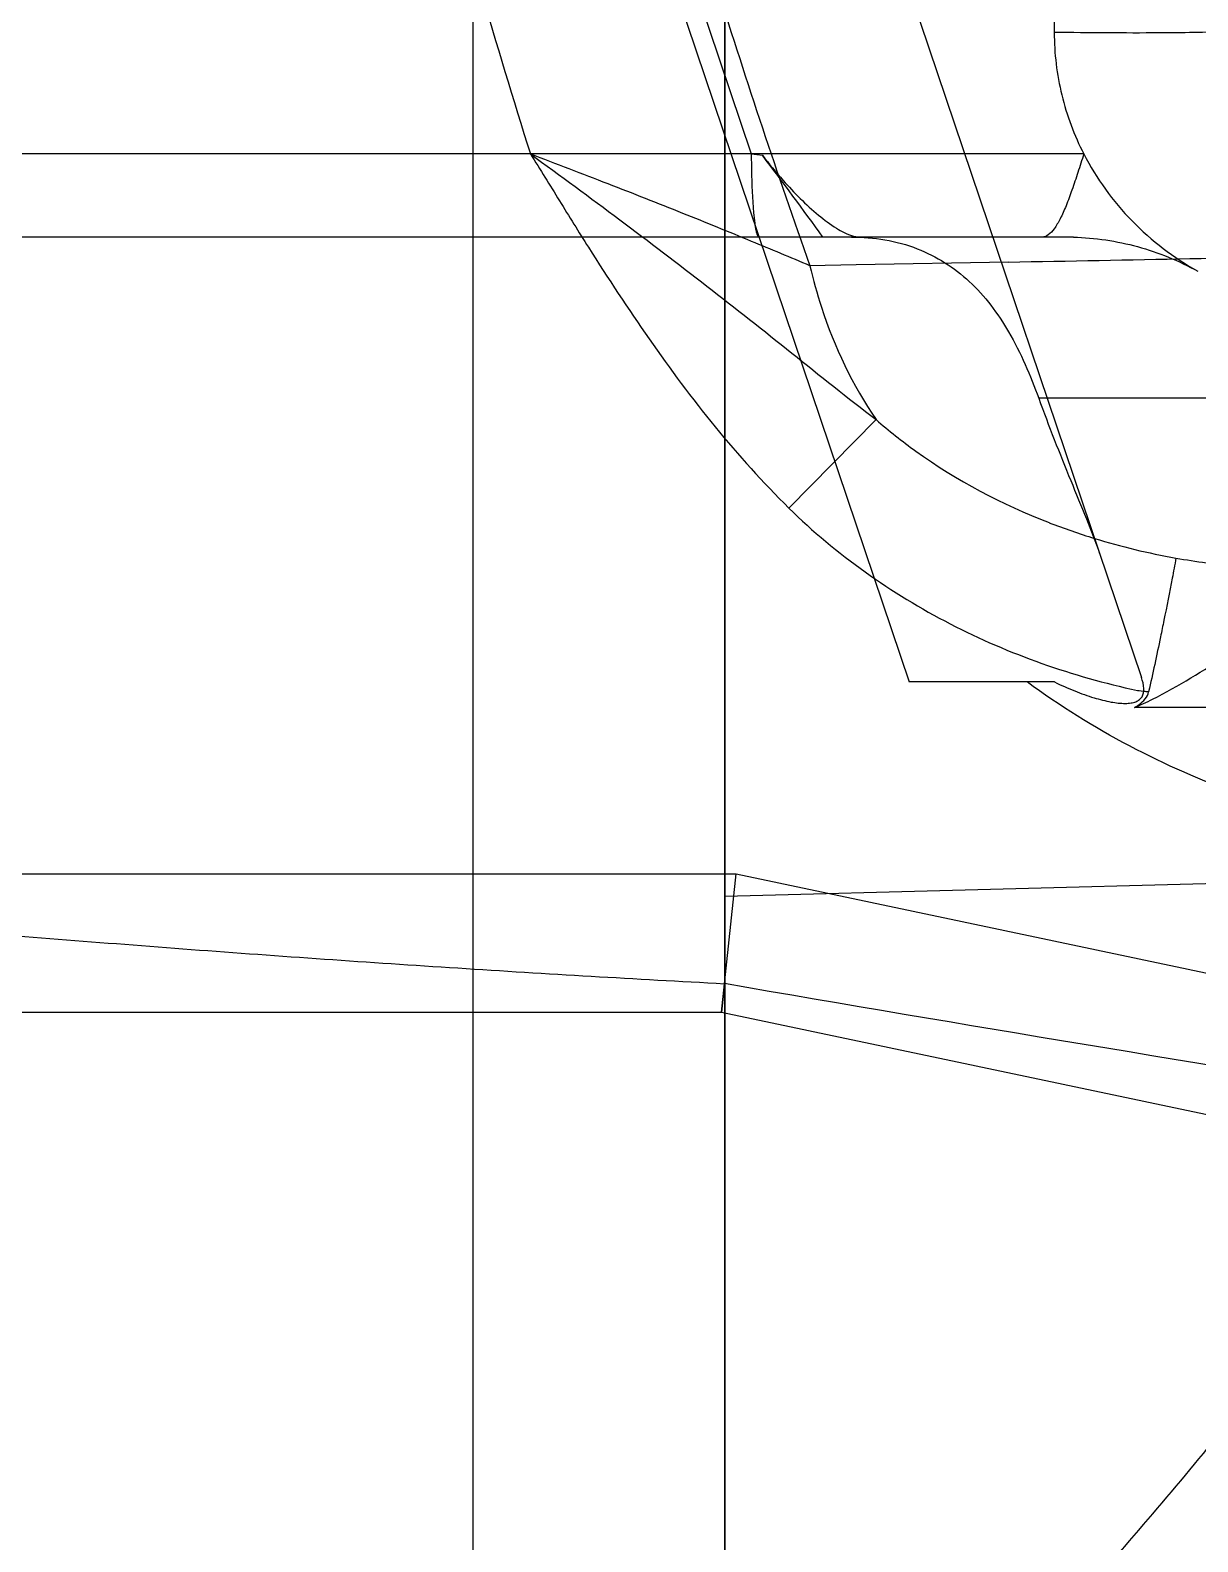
# Model space of a CAD drawing. Header units: millimetres. Extents: x 23075 to 24509, y -21593 to -20579.
# Drawn here: x 23386.69 to 23390.93, y -20872.73 to -20867.24 of the extents above; entities that cross this region are included whole.
import ezdxf

# ---------------------------------------------------------------- set-up
doc = ezdxf.new("R2010")
doc.units = ezdxf.units.MM
doc.header["$LTSCALE"] = 8
doc.layers.add('Cav-cor', color=30, linetype='Continuous')
doc.layers.add('Ru', color=8, linetype='Continuous')

# ---------------------------------------------------------------- blocks, each defined once
blk = doc.blocks.new('20160901.135302')
at = {"layer": 'Cav-cor', "color": 241}
for p, q in [((-3.62, 24.555), (-3.62, 58.1073)), ((-4.5328, 33.5944), (-4.5328, 55.4323)), ((-5.4877, 46.4881), (-2.9509, 38.9676)), ((-4.9473, 45.1056), (-3.5235, 40.8846)), ((-4.1728, 45.1056), (-2.1078, 38.9837)), ((-2.4243, 41.4876), (-2.4243, 41.326)), ((-2.317, 40.8846), (-6.512, 40.8846)), ((-3.5235, 40.8846), (-3.4829, 40.8799)), ((-2.355, 40.583), (-6.4843, 40.5831)), ((-3.1429, 40.4818), (-3.3106, 40.4788)), ((-2.59, 40.4921), (-3.1429, 40.4818)), ((-0.9061, 39.9978), (-2.4807, 39.9978)), ((-3.0706, 39.9202), (-3.3868, 39.5987)), ((-2.4238, 38.9676), (-2.9509, 38.9676)), ((0.0422, 38.8746), (-2.1333, 38.8746)), ((-11.5092, 38.2716), (-3.5788, 38.2716)), ((-3.6313, 37.7691), (-3.5788, 38.2716)), ((-3.5788, 38.2716), (-0.525, 37.626)), ((-3.6206, 37.8723), (-3.6313, 37.7691)), ((-11.5092, 37.7691), (-3.6313, 37.7691)), ((-3.6313, 37.7691), (0.0832, 36.9838))]:
    blk.add_line(p, q, dxfattribs=at)
for centre, radius, start, end in [((25.3615, 50.2033), 31.1147, 196.27276, 197.42731), ((21.5889, 49.3392), 26.429, 197.29066, 199.58807), ((-2.2941, 41.7785), 1.4902, 217.0718, 221.6155), ((-18.5128, 29.5435), 18.8258, 35.90234, 37.0255), ((-9.9682, 438.2302), 397.8065, 271.062733, 271.252225), ((-1.5647, 41.8071), 2.4256, 248.7769, 252.8912), ((-1.5381, 41.901), 2.5231, 252.9418, 259.8459), ((-1.7709, 41.7407), 2.8257, 262.8527, 263.4096), ((-1.9127, 40.5269), 1.6036, 263.4657, 263.9521), ((-2.6077, 39.9887), 1.2109, 293.0624, 296.4984)]:
    blk.add_arc(centre, radius, start, end, dxfattribs=at)
at = {"layer": 'Cav-cor', "color": 241, "extrusion": (0, 0, -1)}
blk.add_ellipse((-2.447, 38.0323), major_axis=(-8.1949, 1.3679), ratio=0.042643, start_param=4.529529, end_param=4.848971, dxfattribs=at)
at = {"layer": 'Cav-cor', "color": 241}
for points, knots in [([(-1.7915, 41.33), (-1.8753, 41.3255), (-2.0864, 41.3228), (-2.2973, 41.3243), (-2.4243, 41.326)], [0, 0, 0, 0, 0.397867, 1, 1, 1, 1]), ([(-2.4243, 41.326), (-2.4243, 41.2498), (-2.4059, 41.0967), (-2.3518, 40.9524), (-2.317, 40.8846)], [0, 0, 0, 0, 0.49998, 1, 1, 1, 1]), ([(-3.3106, 40.4783), (-3.3809, 40.5087), (-3.5346, 40.5725), (-3.7785, 40.6723), (-4.046, 40.7779), (-4.2311, 40.848), (-4.325, 40.8846)], [0, 0, 0, 0, 0.21034, 0.456652, 0.723496, 1, 1, 1, 1]), ([(-4.325, 40.8846), (-4.2162, 40.8061), (-4.0018, 40.6475), (-3.6852, 40.4072), (-3.377, 40.1627), (-3.1739, 39.9991), (-3.0707, 39.9201)], [0, 0, 0, 0, 0.254226, 0.505665, 0.753521, 1, 1, 1, 1]), ([(-4.325, 40.8846), (-4.2894, 40.8284), (-4.22, 40.7149), (-4.0798, 40.4889), (-3.8251, 40.1001), (-3.5762, 39.7849), (-3.3868, 39.5987)], [0, 0, 0, 0, 0.125088, 0.250179, 0.500341, 1, 1, 1, 1]), ([(-3.5235, 40.8846), (-3.5235, 40.865), (-3.5228, 40.7939), (-3.5201, 40.7227), (-3.5154, 40.6714)], [0, 0, 0, 0, 0.275097, 1, 1, 1, 1]), ([(-2.317, 40.8846), (-2.3241, 40.8622), (-2.338, 40.8185), (-2.359, 40.7556), (-2.3799, 40.6991), (-2.4007, 40.6516), (-2.4215, 40.6153), (-2.4423, 40.5907), (-2.4599, 40.5831), (-2.4675, 40.5831)], [0, 0, 0, 0, 0.203154, 0.397094, 0.573216, 0.724201, 0.844926, 0.934261, 1, 1, 1, 1]), ([(-2.317, 40.8846), (-2.2714, 40.7957), (-2.1523, 40.631), (-1.991, 40.5078), (-1.9038, 40.4589)], [0, 0, 0, 0, 0.49993, 1, 1, 1, 1]), ([(-3.4082, 40.7888), (-3.3683, 40.7438), (-3.3069, 40.6815), (-3.2201, 40.6163), (-3.1767, 40.5934), (-3.1558, 40.5873)], [0, 0, 0, 0, 0.554353, 0.800012, 1, 1, 1, 1]), ([(-3.5154, 40.6714), (-3.5142, 40.6589), (-3.512, 40.6373), (-3.5072, 40.6087), (-3.5034, 40.5929), (-3.4984, 40.5831), (-3.4958, 40.5831)], [0, 0, 0, 0, 0.410511, 0.718574, 0.913627, 1, 1, 1, 1]), ([(-3.1597, 40.5831), (-3.079, 40.5831), (-2.9214, 40.558), (-2.7203, 40.4296), (-2.5758, 40.2336), (-2.5107, 40.0806), (-2.4807, 39.9978)], [0, 0, 0, 0, 0.251851, 0.483857, 0.725242, 1, 1, 1, 1]), ([(-3.1558, 40.5873), (-3.1535, 40.5867), (-3.145, 40.5844), (-3.1361, 40.5831), (-3.1296, 40.5831)], [0, 0, 0, 0, 0.27227, 1, 1, 1, 1]), ([(-2.355, 40.583), (-2.2765, 40.5806), (-2.1195, 40.5572), (-1.9723, 40.4974), (-1.9038, 40.4589)], [0, 0, 0, 0, 0.500052, 1, 1, 1, 1]), ([(-3.3106, 40.4788), (-3.299, 40.428), (-3.245, 40.232), (-3.1558, 40.0452), (-3.0706, 39.9202)], [0, 0, 0, 0, 0.255943, 1, 1, 1, 1]), ([(-2.4807, 39.9978), (-2.4443, 39.8973), (-2.3865, 39.7513), (-2.3091, 39.5648), (-2.274, 39.4763), (-2.2596, 39.4337)], [0, 0, 0, 0, 0.529191, 0.777136, 1, 1, 1, 1]), ([(-3.0706, 39.9202), (-3.0246, 39.8798), (-2.8328, 39.7279), (-2.6134, 39.6124), (-2.4427, 39.5461)], [0, 0, 0, 0, 0.250708, 1, 1, 1, 1]), ([(-3.3868, 39.5987), (-3.2156, 39.4303), (-2.8164, 39.1484), (-2.3574, 38.9873), (-2.1225, 38.937)], [0, 0, 0, 0, 0.499805, 1, 1, 1, 1]), ([(-1.9829, 39.4174), (-1.9869, 39.3929), (-2.0014, 39.3177), (-2.0161, 39.2424), (-2.0263, 39.1916)], [0, 0, 0, 0, 0.323706, 1, 1, 1, 1]), ([(-1.9829, 39.4174), (-1.946, 39.4111), (-1.7972, 39.388), (-1.6463, 39.3771), (-1.5331, 39.3771)], [0, 0, 0, 0, 0.248588, 1, 1, 1, 1]), ([(-2.0263, 39.1916), (-2.0303, 39.1715), (-2.0483, 39.0849), (-2.0668, 38.9984), (-2.0817, 38.9322)], [0, 0, 0, 0, 0.232046, 1, 1, 1, 1]), ([(-2.0674, 38.905), (-1.9725, 38.9522), (-1.7981, 39.0648), (-1.6219, 39.1737), (-1.5331, 39.2221)], [0, 0, 0, 0, 0.51147, 1, 1, 1, 1]), ([(-2.4238, 38.9676), (-2.3994, 38.9559), (-2.3521, 38.935), (-2.2833, 38.9103), (-2.2221, 38.8944), (-2.1766, 38.8888), (-2.1464, 38.8907), (-2.1287, 38.895), (-2.1148, 38.9026), (-2.1012, 38.9178), (-2.097, 38.9478), (-2.1035, 38.9708), (-2.1078, 38.9837)], [0, 0, 0, 0, 0.197897, 0.37799, 0.534104, 0.660388, 0.711486, 0.754893, 0.792057, 0.826118, 0.900014, 1, 1, 1, 1]), ([(-2.1333, 38.8746), (-2.1276, 38.8781), (-2.1063, 38.8919), (-2.0839, 38.9129), (-2.0817, 38.9322)], [0, 0, 0, 0, 0.25502, 1, 1, 1, 1]), ([(-7.4893, 38.1625), (-7.1674, 38.1297), (-6.5229, 38.0723), (-5.5557, 37.9953), (-4.5884, 37.9273), (-3.9431, 37.8896), (-3.6206, 37.8723)], [0, 0, 0, 0, 0.250184, 0.500262, 0.75021, 1, 1, 1, 1]), ([(-1.0141, 37.4399), (-1.1412, 37.2051), (-1.4287, 36.7462), (-1.929, 36.0976), (-2.4823, 35.4732), (-3.075, 34.8672), (-3.7045, 34.2815), (-4.5939, 33.5224), (-5.2985, 32.9893), (-5.7816, 32.6471)], [0, 0, 0, 0, 0.117629, 0.237945, 0.36053, 0.484972, 0.611208, 0.739188, 1, 1, 1, 1]), ([(-0.5671, 37.1668), (-0.762, 36.8183), (-1.1071, 36.3169), (-1.6277, 35.6892), (-2.0497, 35.2229), (-2.4946, 34.7661), (-3.1198, 34.1681), (-3.6136, 33.741), (-3.9524, 33.4644)], [0, 0, 0, 0, 0.237607, 0.360388, 0.485283, 0.611774, 0.739757, 1, 1, 1, 1])]:
    blk.add_open_spline(points, degree=3, knots=knots, dxfattribs=at)
blk.add_open_spline([(-1.7501, 38.5588), (-2.0242, 38.6571), (-2.2876, 38.7951), (-2.5223, 38.9676)], degree=3, dxfattribs=at)

msp = doc.modelspace()

# ---------------------------------------------------------------- linework, layer by layer
at = {"layer": 'Cav-cor', "color": 241}
msp.add_line((23389.2147, -20736.8851), (23389.2147, -20996.8851), dxfattribs=at)
at = {"layer": 'Ru'}
msp.add_lwpolyline([(23461.2788, -20868.4851), (23389.2147, -20870.3851)], dxfattribs=at)

# ---------------------------------------------------------------- block references
at = {"layer": 'Cav-cor'}
msp.add_blockref('20160901.135302', (23392.8347, -20908.5737), dxfattribs=at)

doc.saveas('drawing.dxf')
